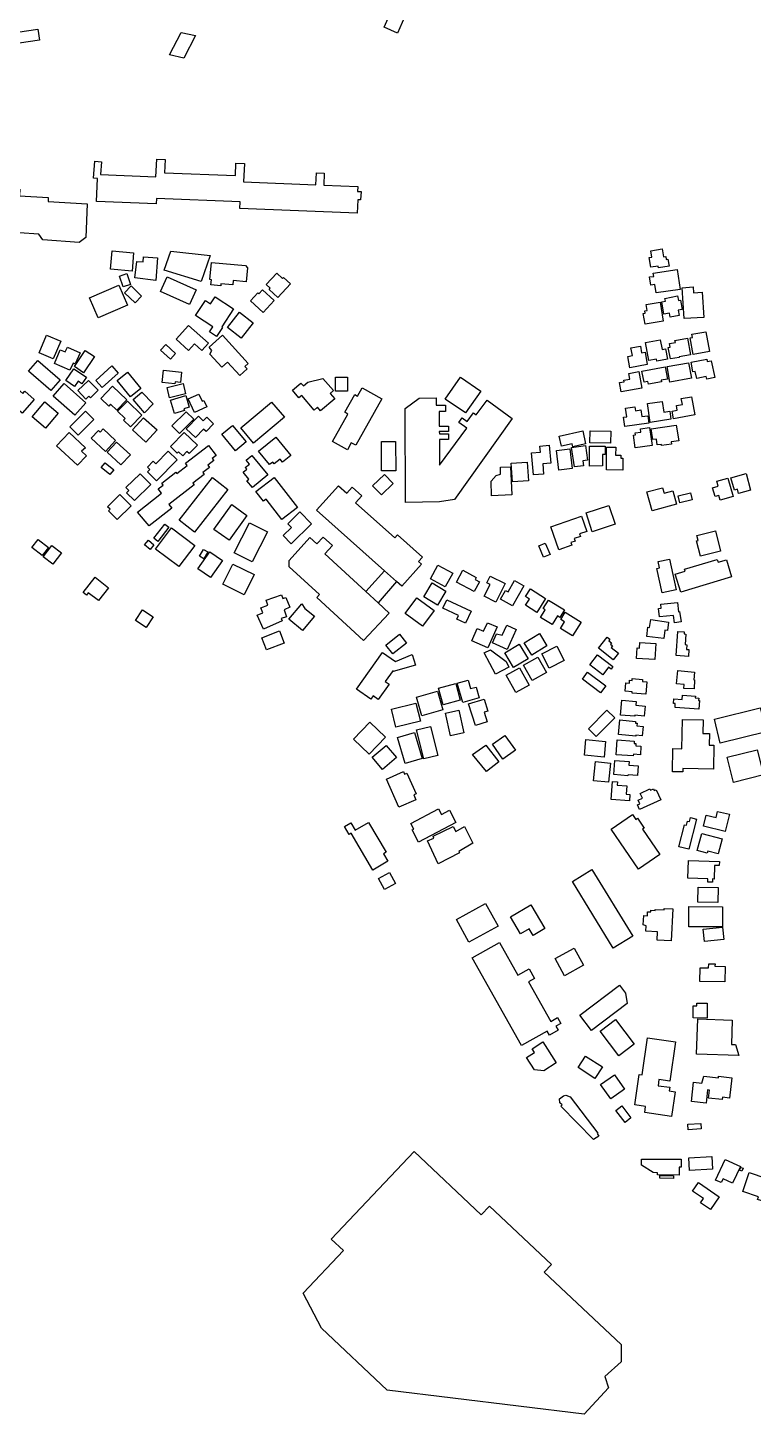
# Model space of a CAD drawing. Header units: metres. Extents: x -30816 to -28918, y -46789 to -43839.
# Drawn here: x -30347 to -30035, y -46737 to -46142 of the extents above; entities that cross this region are included whole.
import ezdxf

# ---------------------------------------------------------------- set-up
doc = ezdxf.new("R2010")
doc.units = ezdxf.units.M
doc.header["$MEASUREMENT"] = 0

msp = doc.modelspace()

# ---------------------------------------------------------------- linework, layer by layer
for points in [[(-30193.46, -46141.35), (-30190.43, -46134.51), (-30184.63, -46137.04), (-30187.66, -46143.9), (-30193.46, -46141.35)], [(-30350.18, -46148.17), (-30350.9, -46143.4), (-30342.18, -46142.1), (-30341.45, -46146.87), (-30350.18, -46148.17)], [(-30279.52, -46154.65), (-30285.72, -46153.26), (-30280.69, -46143.54), (-30274.48, -46144.93), (-30279.52, -46154.65)], [(-30337.84, -46216.2), (-30321.06, -46217.26), (-30321.6, -46231.74), (-30324.49, -46233.85), (-30340.01, -46232.68), (-30341.74, -46230.26), (-30367.26, -46228.57), (-30379.97, -46214.16), (-30379.37, -46207.23), (-30368.88, -46201.59), (-30363.98, -46202.11), (-30364.14, -46205.28), (-30362.47, -46205.38), (-30362.92, -46212.8), (-30356.67, -46212.93), (-30356.55, -46208.55), (-30353.09, -46208.64), (-30353.15, -46210.89), (-30349.96, -46210.97), (-30350.03, -46213.78), (-30337.74, -46214.45), (-30337.84, -46216.2)], [(-30291.15, -46198.07), (-30287.55, -46198.22), (-30287.78, -46203.82), (-30257.3, -46205.08), (-30257.08, -46199.7), (-30253.49, -46199.85), (-30253.81, -46207.72), (-30222.77, -46209), (-30222.55, -46203.92), (-30219.16, -46204.07), (-30219.37, -46209.15), (-30204.76, -46209.74), (-30204.85, -46211.89), (-30203.37, -46211.95), (-30203.52, -46215.53), (-30204.74, -46215.48), (-30204.97, -46221.22), (-30255.37, -46219.14), (-30255.26, -46216.35), (-30291.27, -46214.87), (-30291.36, -46217.24), (-30316.99, -46216.17), (-30316.59, -46206.28), (-30318.33, -46206.14), (-30317.72, -46198.87), (-30314.84, -46199.12), (-30315.29, -46204.59), (-30291.46, -46205.57), (-30291.15, -46198.07)], [(-30310.98, -46245.3), (-30310.33, -46237.47), (-30301.1, -46238.24), (-30301.75, -46246.07), (-30310.98, -46245.3)], [(-30287.9, -46245.66), (-30285.14, -46237.56), (-30268.21, -46239.47), (-30271.99, -46250.6), (-30287.9, -46245.66)], [(-30072.27, -46241.09), (-30071.51, -46240.97), (-30071.02, -46243.94), (-30075.59, -46244.68), (-30075.7, -46243.96), (-30078.83, -46244.46), (-30079.52, -46240.25), (-30078.38, -46240.07), (-30078.82, -46237.39), (-30073.92, -46236.6), (-30073.36, -46240.04), (-30072.46, -46239.9), (-30072.27, -46241.09)], [(-30300.6, -46249.03), (-30299.72, -46241.92), (-30297, -46242.17), (-30296.79, -46240.01), (-30290.78, -46240.44), (-30291.46, -46250.15), (-30300.6, -46249.03)], [(-30253.06, -46243.72), (-30252.15, -46244.71), (-30252.72, -46250.68), (-30258.33, -46250.17), (-30258.5, -46252), (-30263.55, -46251.53), (-30263.62, -46252.38), (-30267.86, -46251.99), (-30267.65, -46249.83), (-30268.27, -46249.78), (-30267.58, -46242.37), (-30253.06, -46243.72)], [(-30307.1, -46248.26), (-30303.96, -46247.2), (-30302.39, -46251.84), (-30305.53, -46252.89), (-30307.1, -46248.26)], [(-30289.54, -46254.93), (-30286.66, -46248.55), (-30274.21, -46254.13), (-30277.09, -46260.51), (-30289.54, -46254.93)], [(-30239.07, -46257.49), (-30242.87, -46254.03), (-30242.36, -46253.49), (-30244.07, -46251.93), (-30239.56, -46247.02), (-30237.1, -46249.27), (-30236.65, -46248.8), (-30233.62, -46251.55), (-30239.07, -46257.49)], [(-30076.59, -46255.43), (-30077.11, -46251.89), (-30078.88, -46252.15), (-30079.39, -46248.63), (-30077.62, -46248.37), (-30077.83, -46246.97), (-30067.52, -46245.47), (-30066.29, -46253.94), (-30076.59, -46255.43)], [(-30316.34, -46266.19), (-30320.09, -46257.61), (-30307.44, -46252.13), (-30303.69, -46260.72), (-30316.34, -46266.19)], [(-30302.12, -46252.46), (-30297.62, -46256.82), (-30300.46, -46259.73), (-30304.96, -46255.38), (-30302.12, -46252.46)], [(-30245.42, -46263.84), (-30250.85, -46258.87), (-30247.74, -46255.5), (-30247.34, -46255.86), (-30245.7, -46254.09), (-30240.67, -46258.7), (-30245.42, -46263.84)], [(-30066.98, -46258.73), (-30066.08, -46258.57), (-30065.36, -46262.57), (-30067.11, -46262.87), (-30066.69, -46265.22), (-30070.48, -46265.91), (-30070.8, -46264.13), (-30073.22, -46264.57), (-30074.17, -46259.26), (-30072.58, -46258.98), (-30072.82, -46257.83), (-30067.42, -46256.69), (-30066.98, -46258.73)], [(-30060.55, -46255.47), (-30056.85, -46255.22), (-30056.12, -46265.97), (-30064.53, -46266.53), (-30065.43, -46253.25), (-30060.73, -46252.93), (-30060.55, -46255.47)], [(-30263.22, -46270.07), (-30262.86, -46270.32), (-30265.51, -46274.2), (-30268.53, -46272.15), (-30267.1, -46270.07), (-30274.49, -46265.22), (-30270.2, -46258.75), (-30267.99, -46260.2), (-30265.99, -46257.16), (-30258.1, -46262.35), (-30263.22, -46270.07)], [(-30073.5, -46267.56), (-30081.34, -46268.86), (-30082.12, -46264.26), (-30081.28, -46264.12), (-30081.43, -46263.18), (-30080.43, -46263.01), (-30080.84, -46260.5), (-30074.85, -46259.49), (-30073.5, -46267.56)], [(-30260.7, -46270.39), (-30255.56, -46263.81), (-30249.71, -46268.33), (-30254.86, -46274.93), (-30260.7, -46270.39)], [(-30341.68, -46281.29), (-30338.5, -46273.63), (-30332.38, -46276.16), (-30335.56, -46283.82), (-30341.68, -46281.29)], [(-30274.89, -46277.42), (-30277.43, -46280.24), (-30282.85, -46275.41), (-30277.5, -46269.46), (-30268.96, -46277.07), (-30271.79, -46280.2), (-30274.89, -46277.42)], [(-30263.13, -46287.41), (-30268.35, -46281.79), (-30267.39, -46280.18), (-30268.62, -46278.84), (-30262.9, -46273.65), (-30251.78, -46285.79), (-30253.22, -46287.1), (-30252.34, -46288.06), (-30255.45, -46290.89), (-30260.67, -46285.19), (-30263.13, -46287.41)], [(-30060.68, -46281.91), (-30061.98, -46274.81), (-30060.94, -46274.63), (-30061.19, -46273.21), (-30055.19, -46272.13), (-30053.64, -46280.63), (-30060.68, -46281.91)], [(-30330.43, -46280.84), (-30329.52, -46278.78), (-30324.02, -46281.18), (-30326.14, -46286), (-30327.09, -46285.59), (-30328.4, -46288.67), (-30335.11, -46285.84), (-30332.59, -46279.93), (-30330.43, -46280.84)], [(-30321.82, -46280.15), (-30317.86, -46282.79), (-30322.56, -46289.8), (-30326.53, -46287.15), (-30321.82, -46280.15)], [(-30289.49, -46280.04), (-30287.24, -46277.6), (-30283.02, -46281.49), (-30285.27, -46283.92), (-30289.49, -46280.04)], [(-30080.37, -46286.26), (-30087.84, -46287.61), (-30088.73, -46282.77), (-30086.76, -46282.42), (-30087.38, -46279.07), (-30083.33, -46278.34), (-30082.82, -46281.2), (-30081.34, -46280.93), (-30080.37, -46286.26)], [(-30074.81, -46275.58), (-30074.05, -46279.81), (-30072.55, -46279.54), (-30071.74, -46283.96), (-30076.28, -46284.78), (-30076.42, -46283.97), (-30079.69, -46284.57), (-30081.13, -46276.72), (-30074.81, -46275.58)], [(-30070.47, -46283.87), (-30071.38, -46278.92), (-30070.52, -46278.77), (-30070.8, -46277.26), (-30068.31, -46276.81), (-30068.48, -46275.87), (-30063.17, -46274.9), (-30061.87, -46282.05), (-30066.67, -46282.91), (-30066.62, -46283.18), (-30070.47, -46283.87)], [(-30346.29, -46289.13), (-30342.28, -46284.53), (-30332.66, -46292.81), (-30336.66, -46297.42), (-30346.29, -46289.13)], [(-30070.64, -46293.77), (-30071.84, -46287.14), (-30062.62, -46285.47), (-30061.41, -46292.1), (-30070.64, -46293.77)], [(-30059.82, -46289.18), (-30060.84, -46289.36), (-30061.59, -46285.3), (-30054.8, -46283.88), (-30054.61, -46284.96), (-30053, -46284.6), (-30051.39, -46291.76), (-30054.81, -46292.52), (-30055.06, -46291.4), (-30059.11, -46292.31), (-30059.82, -46289.18)], [(-30326.68, -46288.03), (-30321.31, -46291.72), (-30323.27, -46294.54), (-30324.9, -46293.42), (-30326.49, -46295.71), (-30330.22, -46293.14), (-30326.68, -46288.03)], [(-30310.48, -46286.84), (-30307.69, -46289.91), (-30314.58, -46296.13), (-30317.37, -46293.05), (-30310.48, -46286.84)], [(-30308.14, -46293.16), (-30303.67, -46289.55), (-30297.93, -46296.59), (-30302.4, -46300.19), (-30308.14, -46293.16)], [(-30283.2, -46293.73), (-30283.29, -46294.58), (-30288.79, -46293.96), (-30288.18, -46288.66), (-30280.49, -46289.53), (-30280.99, -46293.98), (-30283.2, -46293.73)], [(-30228.86, -46299.56), (-30230.03, -46300.55), (-30232.8, -46297.29), (-30229.16, -46294.23), (-30228.13, -46295.45), (-30226.15, -46293.8), (-30219.75, -46292.23), (-30215.16, -46297.47), (-30216.63, -46298.71), (-30214.67, -46301.02), (-30220.75, -46306.15), (-30222.06, -46304.62), (-30223.51, -46305.84), (-30228.86, -46299.56)], [(-30214.36, -46291.71), (-30209.14, -46291.72), (-30209.16, -46297.66), (-30214.38, -46297.64), (-30214.36, -46291.71)], [(-30160.69, -46291.64), (-30151.93, -46297.62), (-30158.41, -46307.03), (-30167.17, -46301.06), (-30160.69, -46291.64)], [(-30082.67, -46296.36), (-30091.62, -46297.98), (-30092.35, -46293.98), (-30090.35, -46293.62), (-30090.48, -46292.96), (-30087.89, -46292.49), (-30088.33, -46290.06), (-30083.96, -46289.27), (-30082.67, -46296.36)], [(-30071.73, -46292.51), (-30074.37, -46292.99), (-30074.24, -46293.72), (-30079.86, -46294.74), (-30080.08, -46293.58), (-30081.77, -46293.89), (-30082.65, -46289.03), (-30072.69, -46287.24), (-30071.73, -46292.51)], [(-30355.45, -46301.5), (-30351.12, -46296.59), (-30348.69, -46298.72), (-30347.8, -46297.71), (-30343.74, -46301.26), (-30348.98, -46307.18), (-30355.45, -46301.5)], [(-30335.7, -46299.78), (-30330.91, -46294.43), (-30321.6, -46302.69), (-30326.38, -46308.05), (-30335.7, -46299.78)], [(-30320.28, -46299.83), (-30321.58, -46301.06), (-30325.04, -46297.44), (-30320.41, -46293.04), (-30316.29, -46297.23), (-30319.64, -46300.49), (-30320.28, -46299.83)], [(-30315.22, -46300.91), (-30310.16, -46295.6), (-30304.04, -46301.39), (-30308.31, -46305.88), (-30311, -46303.34), (-30311.78, -46304.17), (-30315.22, -46300.91)], [(-30297.53, -46298.07), (-30292.73, -46303.17), (-30296.4, -46306.94), (-30301.21, -46301.31), (-30297.53, -46298.07)], [(-30285.58, -46300.53), (-30286.67, -46296.15), (-30279.83, -46294.46), (-30278.74, -46298.84), (-30285.58, -46300.53)], [(-30215.61, -46319.33), (-30208.98, -46307.51), (-30210.3, -46306.78), (-30206.03, -46299.18), (-30204.91, -46299.79), (-30202.94, -46296.28), (-30194.46, -46301), (-30205.64, -46320.94), (-30207.55, -46319.86), (-30209.24, -46322.88), (-30215.61, -46319.33)], [(-30344.67, -46308.74), (-30339.26, -46302.34), (-30333.54, -46307.15), (-30338.94, -46313.54), (-30344.67, -46308.74)], [(-30302.46, -46313.01), (-30305.4, -46310.11), (-30304.75, -46309.45), (-30307.98, -46306.26), (-30303.68, -46301.93), (-30297.5, -46308.02), (-30302.46, -46313.01)], [(-30279.43, -46305.3), (-30279.23, -46305.96), (-30283.48, -46307.22), (-30285.17, -46301.51), (-30278.65, -46299.59), (-30277.15, -46304.63), (-30279.43, -46305.3)], [(-30271.61, -46301.96), (-30270.9, -46301.64), (-30269.63, -46304.49), (-30274.92, -46306.84), (-30277.57, -46300.94), (-30272.98, -46298.92), (-30271.61, -46301.96)], [(-30241.83, -46302.36), (-30236.3, -46308.87), (-30249.52, -46320), (-30255.04, -46313.5), (-30241.83, -46302.36)], [(-30169.68, -46329.46), (-30157.92, -46313.6), (-30161.38, -46311.09), (-30159.98, -46309.2), (-30157.83, -46310.76), (-30155.09, -46307.02), (-30153.84, -46307.92), (-30149.22, -46301.6), (-30138.42, -46309.44), (-30163.17, -46344.26), (-30169.63, -46345.18), (-30184.2, -46345.54), (-30184.33, -46305.12), (-30178.45, -46300.63), (-30171.05, -46300.61), (-30171.03, -46303.76), (-30167.12, -46303.75), (-30167.12, -46306.44), (-30169.74, -46306.45), (-30169.72, -46312.7), (-30165.82, -46312.69), (-30165.81, -46315.02), (-30169.72, -46315.03), (-30169.71, -46316.07), (-30165.74, -46316.05), (-30165.73, -46318.46), (-30169.71, -46318.48), (-30169.68, -46329.46)], [(-30079.69, -46311.4), (-30090.04, -46312.93), (-30090.63, -46308.91), (-30089.17, -46308.69), (-30089.72, -46305.06), (-30085.69, -46304.47), (-30085.45, -46306.09), (-30083.1, -46305.74), (-30082.67, -46308.62), (-30080.16, -46308.25), (-30079.69, -46311.4)], [(-30073.32, -46306.71), (-30070.71, -46306.31), (-30070.19, -46309.79), (-30079.08, -46311.1), (-30080.29, -46303.04), (-30074.01, -46302.12), (-30073.32, -46306.71)], [(-30067.49, -46305.85), (-30067.85, -46303.85), (-30065.29, -46303.39), (-30065.75, -46300.9), (-30061.4, -46300.12), (-30060.01, -46307.92), (-30069.06, -46309.52), (-30069.64, -46306.23), (-30067.49, -46305.85)], [(-30328.49, -46313.01), (-30321.77, -46306.29), (-30318.22, -46309.8), (-30324.94, -46316.53), (-30328.49, -46313.01)], [(-30301.58, -46314.33), (-30296.76, -46309.09), (-30291.01, -46314.35), (-30295.83, -46319.58), (-30301.58, -46314.33)], [(-30284.64, -46312.61), (-30278.55, -46306.5), (-30275.24, -46309.76), (-30281.32, -46315.88), (-30284.64, -46312.61)], [(-30266.68, -46311.78), (-30269.91, -46315.09), (-30270.98, -46314.06), (-30274.46, -46317.63), (-30278.42, -46313.81), (-30273.17, -46308.42), (-30271.13, -46310.4), (-30269.67, -46308.89), (-30266.68, -46311.78)], [(-30328.79, -46315.44), (-30321.73, -46322.05), (-30323.47, -46323.4), (-30321.33, -46325.44), (-30325.2, -46329.54), (-30334.18, -46321.14), (-30328.79, -46315.44)], [(-30319.32, -46317.91), (-30316.21, -46314.57), (-30315.43, -46315.29), (-30314.16, -46313.92), (-30308.82, -46318.86), (-30313.2, -46323.56), (-30319.32, -46317.91)], [(-30273.66, -46320.85), (-30277.25, -46324.53), (-30278.15, -46323.66), (-30279.99, -46325.54), (-30281.79, -46323.81), (-30282.33, -46324.36), (-30285.26, -46321.53), (-30279.3, -46315.42), (-30273.66, -46320.85)], [(-30263.18, -46316.23), (-30258.57, -46312.44), (-30252.69, -46319.53), (-30257.29, -46323.32), (-30263.18, -46316.23)], [(-30106.86, -46320.36), (-30112.34, -46321.6), (-30112.62, -46320.33), (-30117.2, -46321.36), (-30118.18, -46317.02), (-30108.12, -46314.76), (-30106.86, -46320.36)], [(-30104.93, -46314.71), (-30096.05, -46314.86), (-30096.14, -46320.05), (-30105.02, -46319.9), (-30104.93, -46314.71)], [(-30085.44, -46316.52), (-30085.57, -46315.62), (-30083.15, -46315.26), (-30083.36, -46313.86), (-30079.43, -46313.27), (-30078.27, -46321.01), (-30085.56, -46322.09), (-30086.36, -46316.66), (-30085.44, -46316.52)], [(-30067.9, -46312.23), (-30066.89, -46318.96), (-30070.11, -46319.44), (-30069.96, -46320.45), (-30074.24, -46321.08), (-30074.32, -46320.54), (-30076.07, -46320.8), (-30076.44, -46318.29), (-30078.01, -46318.52), (-30078.71, -46313.83), (-30067.9, -46312.23)], [(-30306.54, -46329.37), (-30312.44, -46323.92), (-30308.36, -46319.57), (-30302.47, -46325.01), (-30306.54, -46329.37)], [(-30271.32, -46332.66), (-30270.71, -46333.45), (-30275.64, -46337.25), (-30275.08, -46337.97), (-30285.91, -46346.35), (-30284.62, -46348), (-30294.34, -46355.52), (-30299.33, -46349.64), (-30289.03, -46341.46), (-30290.46, -46339.62), (-30288.37, -46338.01), (-30288.95, -46337.25), (-30282.86, -46332.56), (-30282.46, -46333.08), (-30278, -46329.64), (-30278.76, -46328.65), (-30268.94, -46321.08), (-30265.62, -46325.34), (-30267.28, -46326.62), (-30266.6, -46327.5), (-30269.2, -46329.5), (-30268.45, -46330.45), (-30271.32, -46332.66)], [(-30238.12, -46326.87), (-30240.62, -46328.93), (-30241.28, -46328.14), (-30242.63, -46329.24), (-30247.39, -46323.49), (-30240.03, -46317.46), (-30233.57, -46325.26), (-30237.08, -46328.13), (-30238.12, -46326.87)], [(-30194.58, -46319.37), (-30188.5, -46319.33), (-30188.43, -46331.91), (-30194.5, -46331.95), (-30194.58, -46319.37)], [(-30126.28, -46323.96), (-30126.5, -46321.27), (-30122.47, -46320.96), (-30121.86, -46328.62), (-30125.25, -46328.89), (-30124.9, -46333.3), (-30129.32, -46333.64), (-30130.05, -46324.24), (-30126.28, -46323.96)], [(-30112.59, -46330.92), (-30118.32, -46331.65), (-30119.4, -46323.16), (-30113.67, -46322.43), (-30112.59, -46330.92)], [(-30108.13, -46327.63), (-30107.81, -46329.7), (-30111.66, -46330.27), (-30112.93, -46321.9), (-30106.99, -46321.01), (-30106.03, -46327.32), (-30108.13, -46327.63)], [(-30099.63, -46324.97), (-30099.61, -46329.83), (-30105.19, -46329.85), (-30105.22, -46321.3), (-30098.52, -46321.26), (-30098.51, -46324.97), (-30099.63, -46324.97)], [(-30093.97, -46325.17), (-30091.75, -46325.19), (-30091.76, -46326.49), (-30090.91, -46326.5), (-30090.95, -46331.62), (-30097.96, -46331.56), (-30097.87, -46321.68), (-30093.94, -46321.71), (-30093.97, -46325.17)], [(-30314.94, -46330.51), (-30313.23, -46328.48), (-30309.61, -46331.52), (-30311.33, -46333.55), (-30314.94, -46330.51)], [(-30295.07, -46332.39), (-30294.07, -46331.36), (-30295.14, -46330.33), (-30292.67, -46327.82), (-30291.59, -46328.88), (-30286.24, -46323.43), (-30282.39, -46327.19), (-30291.2, -46336.17), (-30295.07, -46332.39)], [(-30252.41, -46331.26), (-30253.08, -46330.45), (-30251.32, -46329.04), (-30252.7, -46327.33), (-30250.25, -46325.34), (-30243.41, -46333.7), (-30250.05, -46339.09), (-30252.4, -46336.22), (-30251.51, -46335.5), (-30253.95, -46332.51), (-30252.41, -46331.26)], [(-30138.35, -46336.64), (-30138.9, -46328.63), (-30131.98, -46328.15), (-30131.43, -46336.18), (-30138.35, -46336.64)], [(-30300.7, -46344.73), (-30304.08, -46341.33), (-30303.11, -46340.38), (-30304.35, -46339.13), (-30298.29, -46333.15), (-30293.67, -46337.8), (-30300.7, -46344.73)], [(-30198.41, -46338.35), (-30193.29, -46333.47), (-30189.49, -46337.41), (-30194.62, -46342.3), (-30198.41, -46338.35)], [(-30147.3, -46342.63), (-30147.49, -46336.41), (-30145.24, -46333.89), (-30143.47, -46333.39), (-30143.45, -46330.34), (-30139.16, -46330.16), (-30138.62, -46342.25), (-30147.3, -46342.63)], [(-30035.96, -46340.25), (-30041.13, -46341.68), (-30041.65, -46339.81), (-30042.97, -46340.17), (-30044.44, -46334.9), (-30037.96, -46333.11), (-30035.96, -46340.25)], [(-30281.46, -46353.15), (-30267.12, -46334.77), (-30260.54, -46339.87), (-30274.89, -46358.23), (-30281.46, -46353.15)], [(-30244.15, -46344.13), (-30245.27, -46344.99), (-30248.52, -46340.79), (-30240.64, -46334.74), (-30230.63, -46347.64), (-30237.38, -46352.85), (-30244.15, -46344.13)], [(-30212.99, -46338.33), (-30209.42, -46341.51), (-30207.17, -46339), (-30203.04, -46342.67), (-30205.74, -46345.69), (-30188.83, -46360.72), (-30187.73, -46359.48), (-30177.02, -46369.02), (-30178.69, -46370.87), (-30177.42, -46372), (-30185.86, -46381.41), (-30188.07, -46379.44), (-30193.21, -46374.86), (-30222.45, -46348.88), (-30212.99, -46338.33)], [(-30073.19, -46341.46), (-30069.47, -46340.46), (-30067.88, -46346.26), (-30078.32, -46349.08), (-30080.53, -46341), (-30073.81, -46339.18), (-30073.19, -46341.46)], [(-30043.54, -46342.97), (-30049.09, -46344.54), (-30049.67, -46342.5), (-30051.23, -46342.95), (-30052.31, -46339.18), (-30049.93, -46338.51), (-30050.54, -46336.36), (-30045.8, -46335.02), (-30043.54, -46342.97)], [(-30306.94, -46342.08), (-30302.11, -46346.91), (-30308.11, -46352.87), (-30311.9, -46349.08), (-30311.21, -46348.39), (-30312.26, -46347.36), (-30306.94, -46342.08)], [(-30066.44, -46345.66), (-30067.16, -46342.67), (-30061.79, -46341.4), (-30061.07, -46344.39), (-30066.44, -46345.66)], [(-30260.08, -46361.77), (-30266.59, -46357.1), (-30258.88, -46346.45), (-30252.38, -46351.11), (-30260.08, -46361.77)], [(-30224.67, -46354.65), (-30233.44, -46363.24), (-30236.88, -46359.77), (-30233.28, -46356.24), (-30234.86, -46354.64), (-30229.7, -46349.58), (-30224.67, -46354.65)], [(-30113.25, -46362.74), (-30112.86, -46363.87), (-30118.36, -46365.8), (-30121.84, -46355.94), (-30108.68, -46351.34), (-30106.36, -46357.96), (-30109.43, -46359.04), (-30109.05, -46360.09), (-30111.77, -46361.05), (-30111.4, -46362.09), (-30113.25, -46362.74)], [(-30104.06, -46358.06), (-30106.68, -46350), (-30096.85, -46346.83), (-30094.23, -46354.88), (-30104.06, -46358.06)], [(-30292.35, -46360.88), (-30287.66, -46354.77), (-30285.93, -46356.1), (-30290.62, -46362.21), (-30292.35, -46360.88)], [(-30284.79, -46356.46), (-30274.77, -46363.93), (-30281.63, -46373.05), (-30291.64, -46365.6), (-30284.79, -46356.46)], [(-30243.57, -46358.1), (-30250.09, -46371.03), (-30257.81, -46367.17), (-30251.28, -46354.24), (-30243.57, -46358.1)], [(-30048.87, -46366.45), (-30057.55, -46368.59), (-30059.18, -46362.01), (-30058.52, -46361.85), (-30059.06, -46359.71), (-30051.03, -46357.74), (-30048.87, -46366.45)], [(-30344.78, -46364.91), (-30342.1, -46361.41), (-30337.67, -46364.79), (-30340.36, -46368.28), (-30344.78, -46364.91)], [(-30336.16, -46363.94), (-30332.04, -46367.1), (-30335.84, -46371.99), (-30339.96, -46368.83), (-30336.16, -46363.94)], [(-30296.38, -46363.67), (-30294.67, -46361.68), (-30292.31, -46363.69), (-30294.01, -46365.68), (-30296.38, -46363.67)], [(-30218.94, -46367.56), (-30201.36, -46383.73), (-30195.99, -46388.68), (-30191.25, -46393.03), (-30202.23, -46404.88), (-30222.39, -46386.34), (-30221.21, -46385.07), (-30234.21, -46373.12), (-30234.21, -46370.44), (-30225.3, -46360.6), (-30222.33, -46363.34), (-30219.57, -46360.36), (-30215.63, -46363.99), (-30218.94, -46367.56)], [(-30124.94, -46369.08), (-30127.03, -46364.21), (-30124.26, -46363.04), (-30122.16, -46367.9), (-30124.94, -46369.08)], [(-30273.44, -46374), (-30268.27, -46366.7), (-30262.88, -46370.48), (-30268.04, -46377.78), (-30273.44, -46374)], [(-30272.76, -46368.59), (-30271.05, -46365.68), (-30269.16, -46366.77), (-30270.87, -46369.7), (-30272.76, -46368.59)], [(-30075.09, -46373.65), (-30075.68, -46370.94), (-30070.81, -46369.91), (-30067.98, -46383.03), (-30073.98, -46384.32), (-30076.23, -46373.89), (-30075.09, -46373.65)], [(-30044.17, -46377.45), (-30066.01, -46384.03), (-30068.35, -46376.34), (-30064.07, -46375.04), (-30064.33, -46374.17), (-30050.36, -46369.95), (-30049.96, -46371.21), (-30046.38, -46370.13), (-30044.17, -46377.45)], [(-30262.7, -46380.66), (-30258.38, -46371.97), (-30249.3, -46376.45), (-30253.63, -46385.14), (-30262.7, -46380.66)], [(-30193.21, -46374.86), (-30188.07, -46379.44), (-30195.99, -46388.68), (-30201.36, -46383.73), (-30193.21, -46374.86)], [(-30167.19, -46381.76), (-30173.56, -46378.29), (-30170.37, -46372.48), (-30163.99, -46375.95), (-30167.19, -46381.76)], [(-30162.36, -46379.78), (-30159.6, -46374.64), (-30153.83, -46377.71), (-30154.32, -46378.61), (-30152.52, -46379.57), (-30154.8, -46383.81), (-30162.36, -46379.78)], [(-30317.58, -46377.66), (-30311.84, -46382.15), (-30316.2, -46387.68), (-30320.55, -46384.27), (-30321.35, -46385.28), (-30322.74, -46384.2), (-30317.58, -46377.66)], [(-30176.42, -46386.1), (-30172.77, -46380.09), (-30166.86, -46383.65), (-30170.52, -46389.66), (-30176.42, -46386.1)], [(-30147.93, -46380.74), (-30149.31, -46380.04), (-30147.83, -46377.12), (-30141.43, -46380.35), (-30145.47, -46388.3), (-30150.49, -46385.78), (-30147.93, -46380.74)], [(-30140.17, -46383.93), (-30137.45, -46379.07), (-30133.39, -46381.31), (-30138.24, -46389.98), (-30143.45, -46387.09), (-30141.33, -46383.28), (-30140.17, -46383.93)], [(-30236.45, -46391.57), (-30235.4, -46394.59), (-30237.71, -46395.38), (-30237.23, -46396.43), (-30245.24, -46400), (-30247.97, -46393.96), (-30245.55, -46392.87), (-30246.39, -46390.8), (-30243.37, -46389.6), (-30244.13, -46387.42), (-30237.56, -46385.16), (-30236.97, -46386.84), (-30235.64, -46386.39), (-30233.89, -46390.48), (-30236.45, -46391.57)], [(-30184.39, -46393.15), (-30179.39, -46386.45), (-30172.01, -46391.9), (-30177.01, -46398.6), (-30184.39, -46393.15)], [(-30161.47, -46394.05), (-30168.2, -46390.92), (-30166.5, -46387.31), (-30156.04, -46392.18), (-30158.47, -46397.36), (-30162.2, -46395.61), (-30161.47, -46394.05)], [(-30131.03, -46387), (-30132.69, -46385.93), (-30130.52, -46382.62), (-30124.04, -46386.83), (-30127.89, -46392.72), (-30132.72, -46389.59), (-30131.03, -46387)], [(-30122.87, -46387.42), (-30115.9, -46391.69), (-30117.88, -46394.89), (-30119, -46394.21), (-30121.31, -46397.95), (-30126.3, -46394.89), (-30124.28, -46391.62), (-30125.14, -46391.09), (-30122.87, -46387.42)], [(-30297.25, -46391.61), (-30292.62, -46394.61), (-30295.67, -46399.28), (-30300.3, -46396.28), (-30297.25, -46391.61)], [(-30234.34, -46395.58), (-30228.85, -46389.13), (-30227.45, -46391.01), (-30223.36, -46394.38), (-30228.48, -46400.46), (-30234.34, -46395.58)], [(-30115.91, -46396.75), (-30117.53, -46395.74), (-30115.63, -46392.65), (-30108.77, -46396.87), (-30112.47, -46402.84), (-30117.69, -46399.63), (-30115.91, -46396.75)], [(-30074.39, -46390.93), (-30074.58, -46389.22), (-30067.44, -46388.43), (-30066.99, -46392.43), (-30066.55, -46392.36), (-30065.88, -46396.76), (-30068.62, -46397.17), (-30069.1, -46394.02), (-30075.18, -46394.7), (-30075.58, -46391.07), (-30074.39, -46390.93)], [(-30148.84, -46408.02), (-30155.81, -46405.02), (-30153.48, -46399.65), (-30150.68, -46400.86), (-30149.09, -46397.18), (-30144.92, -46398.97), (-30148.84, -46408.02)], [(-30142.68, -46402.46), (-30140.69, -46398.19), (-30136.64, -46400.02), (-30140.56, -46408.67), (-30146.91, -46405.82), (-30145.14, -46401.93), (-30142.68, -46402.46)], [(-30079.39, -46399.2), (-30078.92, -46395.86), (-30071.2, -46396.95), (-30071.7, -46400.49), (-30072.78, -46400.34), (-30073.2, -46403.99), (-30080.61, -46403.16), (-30080.15, -46399.11), (-30079.39, -46399.2)], [(-30243.94, -46408.81), (-30245.96, -46403.6), (-30238.43, -46400.73), (-30236.42, -46405.92), (-30243.94, -46408.81)], [(-30189.71, -46410.54), (-30192.7, -46406.77), (-30186.84, -46402.14), (-30183.84, -46405.91), (-30189.71, -46410.54)], [(-30130.01, -46411.09), (-30133.25, -46405.84), (-30126.75, -46401.87), (-30123.52, -46407.12), (-30130.01, -46411.09)], [(-30101.32, -46408.1), (-30097.58, -46403.43), (-30096.47, -46404.31), (-30096.94, -46404.89), (-30095.71, -46405.88), (-30096.15, -46406.43), (-30095.35, -46407.08), (-30095.92, -46407.8), (-30092.8, -46410.27), (-30095.04, -46413.08), (-30101.32, -46408.1)], [(-30083.74, -46408.05), (-30083.6, -46405.62), (-30076.7, -46406.04), (-30077.13, -46412.95), (-30085.05, -46412.48), (-30084.79, -46407.99), (-30083.74, -46408.05)], [(-30064.13, -46406.58), (-30063.38, -46406.64), (-30063.54, -46408.64), (-30062.46, -46408.72), (-30062.68, -46411.69), (-30068.03, -46411.3), (-30067.26, -46400.93), (-30064.53, -46401.12), (-30064.6, -46401.99), (-30063.79, -46402.06), (-30064.13, -46406.58)], [(-30198.16, -46428.53), (-30199.21, -46430), (-30205.3, -46425.69), (-30194.07, -46409.94), (-30188.62, -46413.79), (-30181.37, -46410.89), (-30180.02, -46415.46), (-30189.51, -46418.18), (-30189.58, -46417.67), (-30192.95, -46422.38), (-30191.27, -46423.56), (-30195.94, -46430.1), (-30198.16, -46428.53)], [(-30141.05, -46413.84), (-30139.81, -46416.23), (-30145.65, -46419.26), (-30150.4, -46410.14), (-30147.79, -46408.8), (-30141.05, -46413.84)], [(-30137.8, -46416.48), (-30141.64, -46410.12), (-30135.39, -46406.39), (-30131.56, -46412.75), (-30137.8, -46416.48)], [(-30122.48, -46416.69), (-30125.7, -46410.56), (-30119.25, -46407.23), (-30116.04, -46413.37), (-30122.48, -46416.69)], [(-30105.08, -46415.29), (-30101.82, -46410.99), (-30095.14, -46416.03), (-30095.93, -46417.07), (-30097, -46416.26), (-30099.48, -46419.51), (-30105.08, -46415.29)], [(-30136.82, -46427.15), (-30140.95, -46419.67), (-30135.27, -46416.56), (-30131.13, -46424.03), (-30136.82, -46427.15)], [(-30133.59, -46415.39), (-30127.45, -46411.94), (-30123.72, -46418.52), (-30129.86, -46421.97), (-30133.59, -46415.39)], [(-30064.58, -46423.69), (-30067.8, -46423.41), (-30067.32, -46417.75), (-30060.15, -46418.35), (-30060.43, -46421.74), (-30060.11, -46421.75), (-30060.18, -46425.51), (-30064.62, -46425.44), (-30064.58, -46423.69)], [(-30168.11, -46432.48), (-30170.06, -46425.34), (-30162.68, -46423.36), (-30160.74, -46430.5), (-30168.11, -46432.48)], [(-30156.26, -46425.49), (-30153.9, -46424.81), (-30152.56, -46429.44), (-30159.62, -46431.47), (-30162.04, -46423.16), (-30157.34, -46421.8), (-30156.26, -46425.49)], [(-30108.26, -46421.39), (-30106.02, -46418.44), (-30098.23, -46424.3), (-30100.48, -46427.25), (-30108.26, -46421.39)], [(-30086.92, -46427.39), (-30086.87, -46426.83), (-30089.87, -46426.56), (-30089.55, -46423.06), (-30088.08, -46423.19), (-30087.97, -46421.9), (-30086.88, -46422.01), (-30086.81, -46421.12), (-30082.38, -46421.51), (-30082.47, -46422.41), (-30080.54, -46422.58), (-30081.03, -46427.93), (-30086.92, -46427.39)], [(-30179.5, -46429.15), (-30170.53, -46426.59), (-30168.23, -46434.6), (-30177.2, -46437.16), (-30179.5, -46429.15)], [(-30058.17, -46434.26), (-30068.44, -46433.56), (-30068.33, -46431.9), (-30069.05, -46431.85), (-30068.92, -46429.87), (-30065.33, -46430.11), (-30065.21, -46428.35), (-30059.71, -46428.72), (-30059.76, -46429.42), (-30058.29, -46429.52), (-30058.37, -46430.59), (-30057.92, -46430.61), (-30058.17, -46434.26)], [(-30177.81, -46439.46), (-30188.37, -46442.09), (-30190.31, -46434.32), (-30179.75, -46431.7), (-30177.81, -46439.46)], [(-30164.91, -46445.72), (-30167.13, -46436), (-30161.35, -46434.69), (-30159.14, -46444.42), (-30164.91, -46445.72)], [(-30157.17, -46432.02), (-30150.51, -46429.95), (-30148.86, -46435.18), (-30150.4, -46435.66), (-30149.1, -46439.8), (-30154.22, -46441.4), (-30157.17, -46432.02)], [(-30102.34, -46446.02), (-30105.65, -46442.78), (-30097.69, -46434.74), (-30094.39, -46437.99), (-30102.34, -46446.02)], [(-30085.34, -46432.64), (-30081.35, -46432.99), (-30081.74, -46437.3), (-30085.72, -46436.95), (-30085.75, -46437.38), (-30091.82, -46436.84), (-30091.25, -46430.43), (-30085.19, -46430.97), (-30085.34, -46432.64)], [(-30049.02, -46448.86), (-30051.55, -46438.61), (-30031.81, -46433.81), (-30029.29, -46444.06), (-30049.02, -46448.86)], [(-30206.64, -46447.21), (-30199.62, -46439.93), (-30192.89, -46446.34), (-30199.9, -46453.63), (-30206.64, -46447.21)], [(-30085.5, -46440.27), (-30084.74, -46440.35), (-30084.87, -46441.53), (-30082.11, -46441.81), (-30082.53, -46445.81), (-30085.29, -46445.51), (-30085.33, -46445.91), (-30092.75, -46445.13), (-30092.1, -46438.9), (-30085.43, -46439.6), (-30085.5, -46440.27)], [(-30065.52, -46451.33), (-30065.25, -46438.69), (-30056.4, -46438.87), (-30056.53, -46444.77), (-30053.65, -46444.84), (-30053.76, -46449.73), (-30051.72, -46449.77), (-30051.94, -46460.11), (-30065.09, -46459.83), (-30065.13, -46461.3), (-30069.57, -46461.2), (-30069.36, -46451.25), (-30065.52, -46451.33)], [(-30184.38, -46457.61), (-30187.69, -46446.44), (-30180.34, -46444.29), (-30177.04, -46455.46), (-30184.38, -46457.61)], [(-30179.55, -46443.24), (-30173.51, -46441.74), (-30170.4, -46454.21), (-30176.43, -46455.71), (-30179.55, -46443.24)], [(-30146.92, -46449.36), (-30141.56, -46445.61), (-30137.06, -46451.97), (-30142.42, -46455.73), (-30146.92, -46449.36)], [(-30107.35, -46454.1), (-30106.71, -46447.36), (-30098.28, -46448.15), (-30098.93, -46454.89), (-30107.35, -46454.1)], [(-30093.7, -46453.87), (-30093.28, -46447.55), (-30085.98, -46448.03), (-30086.05, -46449), (-30085.28, -46449.05), (-30085.34, -46450.04), (-30083.08, -46450.19), (-30083.33, -46453.91), (-30086.36, -46453.72), (-30086.4, -46454.35), (-30093.7, -46453.87)], [(-30198.62, -46455.01), (-30192.54, -46449.87), (-30188.07, -46455.11), (-30194.15, -46460.25), (-30198.62, -46455.01)], [(-30144.15, -46456.94), (-30149.49, -46461.12), (-30155.4, -46453.78), (-30149.81, -46449.77), (-30144.15, -46456.94)], [(-30043.37, -46465.76), (-30046.07, -46454.99), (-30033.16, -46451.79), (-30030.46, -46462.56), (-30043.37, -46465.76)], [(-30103.43, -46465.07), (-30102.56, -46456.82), (-30096.16, -46457.49), (-30097.03, -46465.74), (-30103.43, -46465.07)], [(-30094.28, -46456.32), (-30088.22, -46456.75), (-30088.35, -46458.33), (-30084.27, -46458.63), (-30084.57, -46462.76), (-30088.64, -46462.47), (-30088.67, -46462.89), (-30094.73, -46462.45), (-30094.28, -46456.32)], [(-30184.65, -46462.19), (-30183.68, -46461.76), (-30179.72, -46470.72), (-30180.7, -46471.15), (-30179.75, -46473.27), (-30187.09, -46476.48), (-30192.47, -46464.32), (-30185.14, -46461.1), (-30184.65, -46462.19)], [(-30087.99, -46473.67), (-30095.83, -46473.16), (-30095.32, -46465.37), (-30093.19, -46465.51), (-30093.3, -46467.02), (-30089.15, -46467.29), (-30089.38, -46470.81), (-30087.81, -46470.91), (-30087.99, -46473.67)], [(-30083.53, -46475), (-30084.28, -46473.39), (-30082.47, -46472.56), (-30083.43, -46470.48), (-30079.27, -46468.56), (-30078.99, -46469.16), (-30077.72, -46468.58), (-30077.37, -46469.33), (-30076.57, -46468.96), (-30074.58, -46473.24), (-30083.66, -46477.41), (-30084.56, -46475.47), (-30083.53, -46475)], [(-30180.71, -46485.85), (-30182, -46483.41), (-30170.08, -46477.14), (-30168.78, -46479.56), (-30165.4, -46477.78), (-30162.62, -46483.01), (-30178.63, -46491.45), (-30181.41, -46486.21), (-30180.71, -46485.85)], [(-30210.53, -46484.76), (-30207.81, -46483.18), (-30205.94, -46486.36), (-30200.11, -46482.97), (-30192.62, -46495.79), (-30193.68, -46496.41), (-30191.78, -46499.67), (-30198.33, -46503.47), (-30207.6, -46487.65), (-30208.52, -46488.18), (-30210.53, -46484.76)], [(-30084.11, -46503), (-30095.96, -46485.83), (-30086.79, -46479.55), (-30085.33, -46481.65), (-30084.63, -46481.18), (-30081.68, -46485.45), (-30082.38, -46485.92), (-30074.93, -46496.71), (-30084.11, -46503)], [(-30062.5, -46494.48), (-30066.78, -46493.42), (-30064.41, -46483.98), (-30063.55, -46484.19), (-30063.1, -46482.37), (-30062.2, -46482.59), (-30061.78, -46480.92), (-30059.27, -46481.54), (-30062.5, -46494.48)], [(-30050.22, -46478.22), (-30045.1, -46479.44), (-30046.87, -46486.86), (-30056.21, -46484.65), (-30055.07, -46479.9), (-30050.85, -46480.9), (-30050.22, -46478.22)], [(-30172.06, -46489.68), (-30172.43, -46488.95), (-30163.78, -46484.72), (-30162.7, -46486.92), (-30158.89, -46484.69), (-30155.3, -46491.9), (-30161.38, -46495.44), (-30161.1, -46496.06), (-30170.23, -46500.74), (-30174.79, -46490.94), (-30172.06, -46489.68)], [(-30056.97, -46487.7), (-30048.22, -46490.02), (-30049.95, -46496.44), (-30054.34, -46495.27), (-30054.59, -46496.19), (-30058.93, -46495.03), (-30056.97, -46487.7)], [(-30049.42, -46499.76), (-30049.49, -46501.49), (-30051.44, -46501.43), (-30051.65, -46507.32), (-30052.37, -46507.28), (-30052.42, -46508.67), (-30054.39, -46508.61), (-30054.34, -46507.22), (-30062.98, -46506.91), (-30062.7, -46499.29), (-30049.42, -46499.76)], [(-30195.8, -46507.02), (-30191.1, -46504.51), (-30188.52, -46509.27), (-30193.22, -46511.79), (-30195.8, -46507.02)], [(-30112.55, -46508.41), (-30104.14, -46503.27), (-30086.58, -46531.78), (-30094.99, -46536.93), (-30112.55, -46508.41)], [(-30058.64, -46517.18), (-30058.52, -46510.78), (-30049.92, -46510.95), (-30050.04, -46517.35), (-30058.64, -46517.18)], [(-30162.37, -46524.67), (-30149.84, -46517.85), (-30144.49, -46527.57), (-30157.02, -46534.41), (-30162.37, -46524.67)], [(-30139.21, -46523.51), (-30130.43, -46518.33), (-30124.34, -46528.57), (-30129.45, -46531.58), (-30131.14, -46528.74), (-30134.8, -46530.9), (-30139.21, -46523.51)], [(-30080.95, -46529.74), (-30080.84, -46527.44), (-30082.1, -46527.01), (-30081.83, -46523), (-30080.31, -46523.09), (-30080.22, -46521.34), (-30078.9, -46521.42), (-30078.86, -46520.67), (-30076.95, -46520.77), (-30076.93, -46520.39), (-30073.11, -46520.59), (-30073.07, -46519.97), (-30069.41, -46520.16), (-30070.13, -46533.89), (-30076.19, -46533.57), (-30076, -46530), (-30080.95, -46529.74)], [(-30048.12, -46527.83), (-30062.51, -46527.84), (-30062.51, -46519.17), (-30048.12, -46519.18), (-30048.12, -46527.83)], [(-30047.56, -46533.3), (-30055.86, -46534.13), (-30056.4, -46528.86), (-30048.09, -46528.02), (-30047.56, -46533.3)], [(-30131.11, -46545.9), (-30128.81, -46549.97), (-30131.42, -46551.43), (-30121.81, -46568.47), (-30118.88, -46566.83), (-30117.46, -46569.36), (-30119.6, -46570.55), (-30118.62, -46572.28), (-30122.33, -46574.35), (-30123.32, -46572.62), (-30134.37, -46578.8), (-30155.61, -46541.09), (-30143.88, -46534.53), (-30135.94, -46548.6), (-30131.11, -46545.9)], [(-30120, -46541.48), (-30111.84, -46536.94), (-30107.72, -46544.28), (-30115.89, -46548.83), (-30120, -46541.48)], [(-30057.76, -46551.31), (-30057.63, -46545.44), (-30054.02, -46545.51), (-30053.92, -46543.73), (-30051.27, -46543.79), (-30051.3, -46544.77), (-30046.93, -46544.86), (-30047.06, -46551.53), (-30057.76, -46551.31)], [(-30109.36, -46565.76), (-30092.3, -46552.94), (-30089.74, -46556.31), (-30088.97, -46560.75), (-30104.38, -46572.32), (-30109.36, -46565.76)], [(-30059.04, -46561.77), (-30059.04, -46560.58), (-30054.59, -46560.6), (-30054.63, -46567.01), (-30060.72, -46566.97), (-30060.68, -46561.76), (-30059.04, -46561.77)], [(-30100.68, -46572.61), (-30094, -46567.6), (-30085.99, -46578.19), (-30092.67, -46583.2), (-30100.68, -46572.61)], [(-30044.25, -46578.38), (-30042.49, -46578.43), (-30041.08, -46583.13), (-30059.18, -46582.5), (-30058.65, -46567.4), (-30043.88, -46567.93), (-30044.25, -46578.38)], [(-30119.52, -46586.22), (-30124.85, -46589.64), (-30128.78, -46589.3), (-30132.25, -46583.94), (-30128.9, -46581.79), (-30129.9, -46580.24), (-30125.31, -46577.3), (-30119.52, -46586.22)], [(-30069.91, -46609.27), (-30081.48, -46607.62), (-30081.11, -46605.01), (-30085.78, -46604.35), (-30083.91, -46591.21), (-30082.6, -46591.41), (-30080.34, -46575.58), (-30068.26, -46577.3), (-30070.68, -46594.17), (-30075.35, -46593.49), (-30075.72, -46596.09), (-30070.72, -46596.79), (-30070.94, -46598.36), (-30068.4, -46598.72), (-30069.91, -46609.27)], [(-30110.09, -46588.34), (-30106.87, -46583.34), (-30099.66, -46587.93), (-30102.87, -46592.94), (-30110.09, -46588.34)], [(-30100.41, -46595.64), (-30094.43, -46591.47), (-30090.12, -46597.57), (-30096.1, -46601.76), (-30100.41, -46595.64)], [(-30048.22, -46602.06), (-30054.03, -46601.42), (-30053.65, -46597.97), (-30054.52, -46597.84), (-30055.08, -46603.55), (-30061.32, -46602.94), (-30060.5, -46594.59), (-30056.89, -46594.94), (-30056.01, -46592.05), (-30049.82, -46592.73), (-30049.74, -46592.04), (-30044.03, -46592.69), (-30045.02, -46601.41), (-30048.11, -46601.05), (-30048.22, -46602.06)], [(-30101.63, -46616.45), (-30101.97, -46616.64), (-30101.21, -46617.78), (-30103.52, -46619.16), (-30117.52, -46604.84), (-30116.91, -46604.29), (-30117.94, -46603.38), (-30118.11, -46601.8), (-30116.4, -46600.42), (-30115.43, -46600.13), (-30113.55, -46600.92), (-30101.63, -46616.45)], [(-30093.88, -46606.69), (-30091.35, -46604.77), (-30087.41, -46609.91), (-30089.93, -46611.83), (-30093.88, -46606.69)], [(-30062.83, -46615), (-30062.97, -46612.65), (-30057.4, -46612.33), (-30057.26, -46614.68), (-30062.83, -46615)], [(-30180.57, -46624.41), (-30151.69, -46651.57), (-30148.19, -46647.89), (-30121.53, -46672.95), (-30124.67, -46676.25), (-30091.65, -46707.28), (-30091.61, -46714.77), (-30098.65, -46721.09), (-30097.01, -46725.85), (-30107.43, -46737.26), (-30192.13, -46726.9), (-30220.29, -46700.31), (-30228.22, -46685.19), (-30210.9, -46666.94), (-30216.19, -46661.97), (-30180.57, -46624.41)], [(-30075.92, -46633.48), (-30077.9, -46633.4), (-30082.83, -46630.27), (-30082.83, -46627.61), (-30065.75, -46627.66), (-30065.76, -46631.11), (-30066.67, -46631.11), (-30066.68, -46634.47), (-30075.92, -46634.44), (-30075.92, -46633.48)], [(-30052.36, -46631.91), (-30062.21, -46632.55), (-30062.56, -46627.14), (-30052.71, -46626.51), (-30052.36, -46631.91)], [(-30051.04, -46636.61), (-30046.88, -46627.76), (-30040.34, -46630.81), (-30043.71, -46637.97), (-30047.84, -46636.05), (-30048.64, -46637.74), (-30051.04, -46636.61)], [(-30040.72, -46632.43), (-30040.19, -46631.17), (-30039.24, -46631.57), (-30039.77, -46632.83), (-30040.72, -46632.43)], [(-30074.96, -46634.73), (-30069.06, -46634.83), (-30069.08, -46635.95), (-30074.99, -46635.85), (-30074.96, -46634.73)], [(-30058.42, -46637.74), (-30049.48, -46643.78), (-30053.22, -46649.25), (-30057.47, -46646.37), (-30056.2, -46644.52), (-30060.88, -46641.34), (-30058.42, -46637.74)], [(-30032.64, -46643.87), (-30039.36, -46641.61), (-30036.6, -46633.45), (-30029.45, -46635.85), (-30029.19, -46635.09), (-30024.27, -46636.73), (-30025.66, -46640.83), (-30026.97, -46640.4), (-30028.41, -46644.69), (-30026.91, -46645.19), (-30028.45, -46649.7), (-30030.76, -46648.92), (-30029.77, -46646.02), (-30033, -46644.94), (-30032.64, -46643.87)]]:
    msp.add_lwpolyline(points)

doc.saveas('drawing.dxf')
